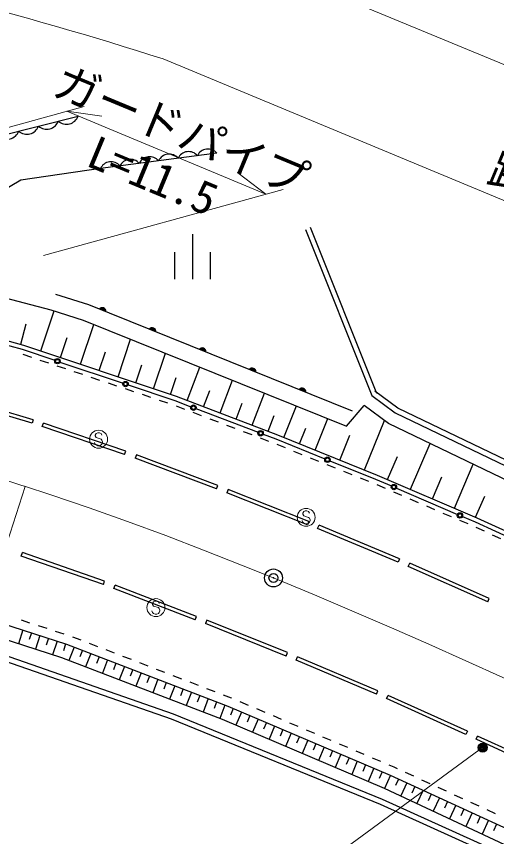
# Model space of a CAD drawing. Units: millimetres at full size, sheet at 1:1000; details may follow other scales. Extents: x 40000 to 680000, y 20000 to 380000.
# Drawn here: x 254451 to 281172, y 293995 to 339629 of the extents above; entities that cross this region are included whole.
import ezdxf
from ezdxf.enums import TextEntityAlignment as Align

# ---------------------------------------------------------------- set-up
doc = ezdxf.new("R2010")
doc.units = ezdxf.units.MM
doc.header["$LTSCALE"] = 1000
doc.header["$PDMODE"] = 32
doc.header["$PDSIZE"] = 500
doc.linetypes.add('CHAIN', pattern=[18.5, 12, -1.5, 3.5, -1.5])
for name, color, linetype, lineweight in [('M-BGD', 7, 'Continuous', 25), ('M-BGD-HTXT', 7, 'Continuous', 13), ('M-BMK', 2, 'CHAIN', 13), ('M-BMK-SRVR', 3, 'Continuous', 25), ('M-STR-HTXT', 7, 'Continuous', 13), ('M-STR-STRC', 7, 'Continuous', 25)]:
    doc.layers.add(name, color=color, linetype=linetype, lineweight=lineweight)
doc.styles.add('ＭＳ ゴシック', font='')
doc.styles.get('ＭＳ ゴシック').set_extended_font_data('MS Gothic')

msp = doc.modelspace()

# ---------------------------------------------------------------- linework, layer by layer
at = {"layer": 'M-BGD'}
for p, q in [((252376, 332689), (257888, 334084)), ((265603, 332019), (259128, 331164)), ((274504, 318652), (270818, 327890)), ((264242, 327515), (264242, 325015)), ((263242, 326515), (263242, 325015)), ((265242, 326515), (265242, 325015)), ((251628, 324553), (256370, 323298)), ((255802, 321024), (256547, 323242)), ((254691, 321388), (255003, 322516)), ((258016, 320281), (258759, 322494)), ((256909, 320652), (257281, 321759)), ((253055, 321582), (254770, 321107)), ((260107, 319579), (260808, 321670)), ((254770, 321107), (256591, 320496)), ((254809, 320830), (255283, 320671)), ((259061, 319930), (259412, 320975)), ((262081, 318917), (262743, 320891)), ((255757, 320512), (256231, 320353)), ((256875, 320400), (260383, 319223)), ((256705, 320194), (257179, 320034)), ((261094, 319248), (261425, 320235)), ((263957, 318260), (264665, 320118)), ((257653, 319875), (258127, 319716)), ((258601, 319557), (259075, 319398)), ((263024, 318600), (263340, 319543)), ((259549, 319239), (260023, 319080)), ((260667, 319127), (263264, 318256)), ((265781, 317565), (266476, 319389)), ((255381, 317180), (250744, 318582)), ((260497, 318921), (260971, 318762)), ((261445, 318603), (261919, 318444)), ((264869, 317912), (265217, 318824)), ((267572, 316883), (268254, 318674)), ((255323, 316989), (250686, 318391)), ((262393, 318285), (262867, 318126)), ((263264, 318256), (264162, 317914)), ((266677, 317224), (267017, 318119)), ((263339, 317960), (263806, 317782)), ((264442, 317807), (267900, 316491)), ((269333, 316205), (270038, 317956)), ((272824, 316835), (273808, 317979)), ((255381, 317180), (255323, 316989)), ((264273, 317604), (264741, 317426)), ((265208, 317248), (265675, 317071)), ((268454, 316548), (268790, 317430)), ((271084, 315500), (271789, 317251)), ((255892, 316807), (255956, 316997)), ((260474, 315254), (255892, 316807)), ((260538, 315443), (255956, 316997)), ((266142, 316893), (266610, 316715)), ((270209, 315853), (270561, 316728)), ((273830, 314395), (274935, 317141)), ((267077, 316537), (267544, 316359)), ((268181, 316384), (268881, 316118)), ((272457, 314948), (273010, 316321)), ((268012, 316181), (268479, 316003)), ((268881, 316118), (271618, 315016)), ((268945, 315822), (269409, 315636)), ((276380, 313319), (277473, 315862)), ((260474, 315254), (260538, 315443)), ((269873, 315449), (270337, 315262)), ((261137, 315245), (261066, 315058)), ((265589, 313349), (261066, 315058)), ((265660, 313536), (261137, 315245)), ((270800, 315076), (271264, 314889)), ((271897, 314904), (274438, 313881)), ((275108, 313865), (275655, 315137)), ((271728, 314702), (272192, 314516)), ((278821, 312270), (279869, 314711)), ((272656, 314329), (273120, 314142)), ((277601, 312795), (278125, 314015)), ((265589, 313349), (265660, 313536)), ((273583, 313956), (274047, 313769)), ((274438, 313881), (275320, 313502)), ((274510, 313578), (274969, 313381)), ((266234, 313314), (266160, 313128)), ((270654, 311342), (266160, 313128)), ((270728, 311528), (266234, 313314)), ((275428, 313184), (275888, 312986)), ((275596, 313384), (278996, 311923)), ((276347, 312789), (276807, 312591)), ((280002, 311763), (280509, 312944)), ((277266, 312394), (277725, 312197)), ((278185, 311999), (278644, 311802)), ((279271, 311805), (279980, 311500)), ((270728, 311528), (270654, 311342)), ((271213, 311131), (271290, 311316)), ((275775, 309455), (271290, 311316)), ((279104, 311605), (279563, 311407)), ((279980, 311500), (282647, 310289)), ((275699, 309271), (271213, 311131)), ((280021, 311207), (280476, 311000)), ((280932, 310794), (281387, 310587)), ((254720, 309604), (254786, 309793)), ((259291, 308016), (254720, 309604)), ((259357, 308205), (254786, 309793)), ((259357, 308205), (254786, 309793)), ((275775, 309455), (275699, 309271)), ((276257, 309025), (276339, 309207)), ((280685, 307057), (276257, 309025)), ((280766, 307240), (276339, 309207)), ((259291, 308016), (259357, 308205)), ((259867, 307795), (259938, 307981)), ((264395, 306061), (259867, 307795)), ((264467, 306248), (259938, 307981)), ((280685, 307057), (280766, 307240)), ((264395, 306061), (264467, 306248)), ((254712, 306047), (255188, 305893)), ((265042, 306029), (264968, 305843)), ((269457, 304043), (264968, 305843)), ((269532, 304229), (265042, 306029)), ((254812, 305490), (254566, 304728)), ((255287, 305336), (255164, 304955)), ((255664, 305740), (256139, 305586)), ((256615, 305432), (257091, 305279)), ((255763, 305182), (255517, 304421)), ((256239, 305028), (256116, 304648)), ((256715, 304875), (256469, 304114)), ((257564, 305116), (258030, 304937)), ((257191, 304721), (257068, 304340)), ((257658, 304544), (257371, 303798)), ((258497, 304757), (258964, 304578)), ((259430, 304398), (259897, 304218)), ((258125, 304365), (257981, 303991)), ((258591, 304185), (258304, 303438)), ((259058, 304005), (258914, 303632)), ((260363, 304039), (260830, 303859)), ((269457, 304043), (269532, 304229)), ((270014, 303809), (270092, 303993)), ((274567, 302100), (270092, 303993)), ((259525, 303826), (259237, 303079)), ((259991, 303646), (259848, 303273)), ((261297, 303680), (261763, 303500)), ((274489, 301916), (270014, 303809)), ((260458, 303467), (260171, 302720)), ((260925, 303287), (260781, 302914)), ((261391, 303107), (261104, 302361)), ((262230, 303320), (262697, 303141)), ((261858, 302928), (261714, 302554)), ((262324, 302748), (262037, 302002)), ((262791, 302569), (262647, 302195)), ((263163, 302961), (263630, 302781)), ((264096, 302602), (264563, 302422)), ((263258, 302389), (262970, 301642)), ((263724, 302209), (263581, 301836)), ((265030, 302243), (265496, 302063)), ((274489, 301916), (274567, 302100)), ((264191, 302030), (263904, 301283)), ((264658, 301850), (264514, 301477)), ((265124, 301670), (264837, 300924)), ((265963, 301883), (266406, 301713)), ((266406, 301713), (266429, 301703)), ((275050, 301671), (275131, 301853)), ((279464, 299671), (275050, 301671)), ((279547, 299853), (275131, 301853)), ((265591, 301491), (265447, 301118)), ((266057, 301311), (265770, 300565)), ((266889, 301507), (267350, 301312)), ((266520, 301121), (266363, 300753)), ((266980, 300926), (266667, 300189)), ((267440, 300730), (267284, 300362)), ((267810, 301116), (268270, 300921)), ((267900, 300534), (267587, 299798)), ((268361, 300339), (268204, 299971)), ((268730, 300725), (269190, 300530)), ((269650, 300334), (270111, 300138)), ((268821, 300143), (268508, 299407)), ((269281, 299948), (269124, 299580)), ((270571, 299943), (271031, 299747)), ((279547, 299853), (279464, 299671)), ((269741, 299752), (269428, 299016)), ((270201, 299557), (270045, 299188)), ((270661, 299361), (270348, 298625)), ((271491, 299552), (271951, 299356)), ((280031, 299408), (280115, 299590)), ((284423, 297394), (280031, 299408)), ((284506, 297576), (280115, 299590)), ((271122, 299165), (270965, 298797)), ((271582, 298970), (271269, 298234)), ((272411, 299161), (272872, 298965)), ((272042, 298774), (271885, 298406)), ((272502, 298579), (272189, 297843)), ((273332, 298769), (273792, 298574)), ((272962, 298383), (272806, 298015)), ((273422, 298188), (273109, 297451)), ((273883, 297992), (273726, 297624)), ((274252, 298378), (274712, 298183)), ((274343, 297797), (274030, 297060)), ((274803, 297601), (274646, 297233)), ((275172, 297987), (275451, 297869)), ((275451, 297869), (275630, 297787)), ((276085, 297578), (276539, 297370)), ((275263, 297405), (274929, 296678)), ((275717, 297197), (275551, 296833)), ((276994, 297161), (277448, 296953)), ((276172, 296988), (275835, 296254)), ((276626, 296780), (276458, 296413)), ((277903, 296744), (278357, 296536)), ((277081, 296571), (276741, 295830)), ((277535, 296363), (277365, 295992)), ((278812, 296327), (279266, 296119)), ((277990, 296154), (277647, 295407)), ((278444, 295946), (278273, 295572)), ((278899, 295737), (278553, 294983)), ((279721, 295911), (280175, 295702)), ((279353, 295529), (279180, 295152)), ((279808, 295321), (279458, 294559)), ((280630, 295494), (281084, 295285)), ((280262, 295112), (280087, 294731)), ((280717, 294904), (280364, 294135)), ((281171, 294695), (280995, 294311))]:
    msp.add_line(p, q, dxfattribs=at)
for points in [[(259128, 331164), (254694, 330524), (249471, 327420), (245482, 324841)], [(270539, 327779), (274225, 318541), (275526, 317574), (301116, 305279), (313662, 299232)], [(273160, 317670), (258477, 323578), (256641, 324157)], [(246464, 323670), (254843, 321346), (263348, 318492), (268972, 316350), (274534, 314112), (280081, 311729), (285512, 309263), (290973, 306765), (296407, 304236), (305309, 300099), (312845, 296583)], [(256370, 323298), (258174, 322730), (272824, 316835)], [(313793, 299502), (301246, 305550), (275681, 317832), (274404, 318781)], [(313713, 298431), (300813, 304648), (275162, 316973), (273808, 317979)], [(231387, 308201), (232164, 309293), (232622, 311286), (238925, 309997), (248158, 307639), (257242, 304704), (266218, 301249), (275249, 297411), (286329, 292330), (308266, 282021)], [(308034, 281515), (285988, 291505), (274926, 296679), (265918, 300508), (256975, 303950), (247935, 306870), (238746, 309217), (232990, 310428)], [(285759, 291100), (274825, 296064), (263191, 300807), (251321, 304936), (239236, 308159)], [(285635, 290827), (274706, 295789), (263085, 300527), (251233, 304649), (239168, 307867)]]:
    msp.add_lwpolyline(points, dxfattribs=at)
for centre, radius in [((256733, 320448), 150), ((256733, 320448), 120), ((256733, 320448), 100), ((260525, 319175), 150), ((260525, 319175), 120), ((260525, 319175), 100), ((264302, 317861), 150), ((264302, 317861), 120), ((264302, 317861), 100), ((268040, 316438), 150), ((268040, 316438), 120), ((268040, 316438), 100), ((271757, 314960), 150), ((271757, 314960), 120), ((271757, 314960), 100), ((275458, 313443), 150), ((275458, 313443), 120), ((275458, 313443), 100), ((279133, 311864), 150), ((279133, 311864), 120), ((279133, 311864), 100)]:
    msp.add_circle(centre, radius, dxfattribs=at)
for centre, radius, start, end in [((257241, 334321), 689, 228.557, 339.8411), ((256139, 334042), 689, 228.557, 339.8411), ((253935, 333484), 689, 228.557, 339.8411), ((255037, 333763), 689, 228.557, 339.8411), ((265109, 331607), 644, 39.7922, 155.2458), ((261871, 331180), 644, 39.7922, 155.2458), ((262950, 331322), 644, 39.7922, 155.2458), ((264030, 331464), 644, 39.7922, 155.2458), ((259713, 330895), 644, 39.7922, 155.2458), ((260792, 331037), 644, 39.7922, 155.2458), ((259223, 323215), 208, 354.3408, 141.8204), ((259223, 323215), 167, 358.5679, 137.5933), ((259223, 323215), 125, 5.8987, 130.2625), ((259223, 323215), 100, 13.7659, 122.3953), ((262006, 322095), 208, 354.3408, 141.8204), ((262006, 322095), 167, 358.5679, 137.5933), ((262006, 322095), 125, 5.8987, 130.2625), ((262006, 322095), 100, 13.7659, 122.3953), ((264789, 320975), 208, 354.3408, 141.8204), ((264789, 320975), 167, 358.5679, 137.5933), ((264789, 320975), 125, 5.8987, 130.2625), ((264789, 320975), 100, 13.7659, 122.3953), ((267572, 319855), 208, 354.3408, 141.8204), ((267572, 319855), 167, 358.5679, 137.5933), ((267572, 319855), 125, 5.8987, 130.2625), ((267572, 319855), 100, 13.7659, 122.3953), ((270356, 318735), 208, 354.3408, 141.8204), ((270356, 318735), 167, 358.5679, 137.5933), ((270356, 318735), 125, 5.8987, 130.2625), ((270356, 318735), 100, 13.7659, 122.3953)]:
    msp.add_arc(centre, radius, start, end, dxfattribs=at)
at = {"layer": 'M-BGD-HTXT'}
for p, q in [((258887, 316423), (258841, 316332)), ((258841, 316332), (258841, 316286)), ((258841, 316286), (258887, 316195)), ((258978, 316468), (258887, 316423)), ((259069, 316468), (258978, 316468)), ((259160, 316423), (259069, 316468)), ((259205, 316332), (259160, 316423)), ((258841, 315832), (258796, 315923)), ((258887, 315786), (258841, 315832)), ((258887, 316195), (259160, 316105)), ((259160, 316105), (259205, 316059)), ((259205, 315832), (259160, 315786)), ((259205, 316059), (259250, 315968)), ((259250, 315923), (259205, 315832)), ((259250, 315968), (259250, 315923)), ((258978, 315741), (258887, 315786)), ((259069, 315741), (258978, 315741)), ((259160, 315786), (259069, 315741)), ((270437, 312077), (270392, 311986)), ((270392, 311986), (270392, 311940)), ((270392, 311940), (270437, 311849)), ((270528, 312122), (270437, 312077)), ((270437, 311849), (270710, 311758)), ((270619, 312122), (270528, 312122)), ((270710, 312077), (270619, 312122)), ((270755, 311986), (270710, 312077)), ((270710, 311758), (270755, 311713)), ((270755, 311713), (270801, 311622)), ((270392, 311486), (270346, 311577)), ((270437, 311440), (270392, 311486)), ((270528, 311395), (270437, 311440)), ((270619, 311395), (270528, 311395)), ((270710, 311440), (270619, 311395)), ((270755, 311486), (270710, 311440)), ((270801, 311577), (270755, 311486)), ((270801, 311622), (270801, 311577)), ((262077, 307052), (262032, 306962)), ((262032, 306962), (262032, 306916)), ((262032, 306916), (262077, 306825)), ((262168, 307098), (262077, 307052)), ((262077, 306825), (262350, 306734)), ((262259, 307098), (262168, 307098)), ((262350, 307052), (262259, 307098)), ((262395, 306962), (262350, 307052)), ((262350, 306734), (262395, 306689)), ((262395, 306689), (262441, 306598)), ((262032, 306462), (261986, 306552)), ((262077, 306416), (262032, 306462)), ((262168, 306371), (262077, 306416)), ((262259, 306371), (262168, 306371)), ((262350, 306416), (262259, 306371)), ((262395, 306462), (262350, 306416)), ((262441, 306552), (262395, 306462)), ((262441, 306598), (262441, 306552))]:
    msp.add_line(p, q, dxfattribs=at)
for centre in [(259023, 316105), (270574, 311758), (262214, 306734)]:
    msp.add_circle(centre, 500, dxfattribs=at)
at = {"layer": 'M-BMK'}
msp.add_lwpolyline([(291789, 298088), (289739, 299045), (287688, 300001), (285636, 300954), (283581, 301902), (281524, 302843), (279462, 303776), (277396, 304699), (275325, 305610), (273248, 306509), (271165, 307392), (269075, 308258), (266977, 309106), (264871, 309934), (262757, 310740), (260634, 311522), (258501, 312279), (256359, 313008), (254902, 313486)], dxfattribs=at)
msp.add_arc((205771, 161212), 160000, 72.10558, 115.60679, dxfattribs=at)
at = {"layer": 'M-BMK-SRVR'}
msp.add_circle((268757, 308386), 500, dxfattribs=at)
msp.add_point((268757, 308386), dxfattribs=at)
at = {"layer": 'M-STR-HTXT'}
for p, q in [((264765, 343923), (305336, 327079)), ((262615, 337262), (302373, 320737)), ((253995, 333454), (258214, 334614)), ((257249, 334349), (268339, 329739)), ((257249, 334349), (259196, 334081)), ((268339, 329739), (266777, 330930)), ((255954, 326333), (269304, 330005)), ((248788, 294440), (254933, 313471)), ((280192, 298798), (266788, 289001))]:
    msp.add_line(p, q, dxfattribs=at)
msp.add_arc((205771, 161212), 185000, 72.10558, 79.78109, dxfattribs=at)
at = {"layer": 'M-STR-STRC'}
for radius in [250, 200, 150, 100, 50, 20]:
    msp.add_circle((280394, 298945), radius, dxfattribs=at)
msp.add_point((280394, 298945), dxfattribs=at)

# ---------------------------------------------------------------- texts
at = {"layer": 'M-STR-HTXT', "style": 'ＭＳ ゴシック'}
for s, rotation, p in [('ガードパイプ', 337.452, (263077, 331927)), ('L=11.5', 337.452, (261485, 329411)), ('路肩con', 337.43, (284355, 328226))]:
    msp.add_text(s, height=1833, rotation=rotation, dxfattribs=at).set_placement(p, align=Align.BOTTOM_CENTER)

doc.saveas('drawing.dxf')
